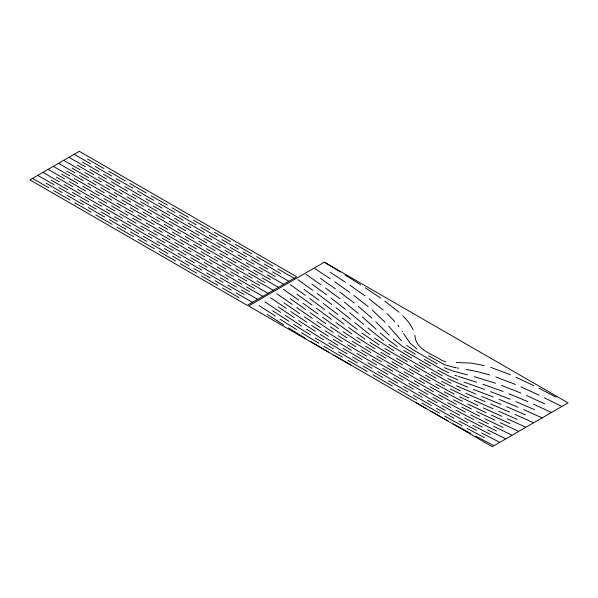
<?xml version="1.0" encoding="UTF-8"?>
<svg xmlns="http://www.w3.org/2000/svg" width="598" height="598" viewBox="0 0 598 598"><rect width="100%" height="100%" fill="white"/><g stroke="black" fill="none" stroke-linecap="round" stroke-linejoin="round"><path stroke-width="0.9" d="M324.385 262.186L248.536 305.982L492.251 446.684L568.1 402.895L324.385 262.186L340.419 272.03M456.207 362.493L470.79 363.068L484.275 365.505M458.554 368.144L456.82 367.86M455.863 367.703L455.377 367.621M455.198 367.591L454.764 367.516M466.231 369.392L478.475 371.904L489.635 374.968M454.592 367.486L444.351 364.653L428.609 355.847M467.479 374.879L452.798 370.984L444.321 367.703M474.162 376.62L495.667 383.251M476.658 382.227L458.457 376.478M490.681 367.314L510.505 374.782M482.833 384.222L503.187 391.481M495.757 376.949L515.461 384.492M457.171 376.045L454.936 375.26M463.958 382.115L484.619 389.44M501.558 385.359L520.933 393.103M490.495 391.593L510.161 399.232M473.399 389.395L493.29 397.042M467.561 387.138L450.6 379.939M457.941 379.865L447.812 375.499L437.594 370.035M508.883 393.708L527.892 401.669M498.979 399.3L518.122 407.223M481.689 396.467L501.042 404.368M476.001 394.157L456.566 385.882M515.73 401.527L534.455 409.652M506.596 406.692L525.388 414.81M485.053 401.602L465.917 393.372M490.614 403.949L509.556 412.052M523.586 409.578L542.05 417.853M493.133 408.77L474.289 400.473M520.925 386.839L539.164 395.211M498.597 411.162L517.24 419.415M515.005 414.429L533.506 422.711M526.375 395.465L544.651 403.822M448.754 372.823L442.61 369.833M533.281 404.054L551.461 412.471M501.909 416.335L483.319 407.956M507.291 418.757L525.679 427.136M515.902 377.159L533.842 385.703M477.907 405.496L459.443 396.728M468.825 397.999L450.264 388.977M491.436 415.124L509.81 423.578M486.084 412.65L467.741 403.964M460.4 390.86L441.668 381.33M500.242 422.681L518.436 431.218M494.942 420.2L476.726 411.536M502.94 427.406L484.851 418.735M450.294 379.79L447.812 378.571M511.656 435.008L493.686 426.314M544.352 397.715L561.903 406.476M479.603 416.178L461.663 407.156M488.461 423.758L470.574 414.84M471.448 408.965L453.456 399.785M496.49 430.979L478.669 422.098M505.228 438.588L487.475 429.723M451.012 383.236L431.427 372.502M462.448 401.348L444.381 391.847M538.94 388.252L556.2 397.177M482.332 427.114L464.706 417.972M490.353 434.365L472.756 425.298M499.083 441.997L481.525 432.974M473.511 419.467L455.863 410.191M454.129 394.037L435.8 384.013M465.401 412.179L447.7 402.716M493.141 445.278L475.746 436.121M484.432 437.609L467.023 428.385M476.434 430.313L459.002 420.999M467.666 422.607L450.204 413.143M456.483 404.442L438.655 394.65M442.475 369.758L424.288 359.361M459.6 415.251L442.072 405.586M470.708 433.423L453.411 423.967M448.253 396.99L430.052 386.727M461.977 425.649L444.635 416.051M444.912 386.121L425.559 375.118M442.154 375.596L419.385 362.545M450.743 407.41L433.027 397.438M453.949 418.226L436.51 408.434M442.55 399.845L424.401 389.477M445.121 410.31L427.45 400.249M448.38 421.164L430.986 411.282M439.089 388.887L419.871 377.854M439.575 413.188L421.911 403.067M436.936 402.678L418.817 392.266M436.091 378.183L414.332 365.64M433.386 391.645L414.309 380.649M431.375 405.504L413.293 395.091M425.858 408.344L415.67 402.469M87.659 159.113L104.015 168.561M108.776 171.305L125.132 180.753M129.893 183.496L146.248 192.945M151.01 195.688L167.365 205.136M172.127 207.88L188.482 217.328M193.244 220.071L209.606 229.52M214.361 232.263L230.723 241.712M235.477 244.455L251.84 253.903M256.594 256.647L272.957 266.095M277.711 268.838L294.074 278.287M74.145 154.321L90.507 163.762M95.261 166.513L111.624 175.954M116.378 178.705L132.741 188.146M137.495 190.897L153.858 200.337M158.612 203.088L174.975 212.537M179.736 215.28L196.092 224.728M200.853 227.472L217.209 236.92M221.97 239.663L238.325 249.112M243.087 251.855L259.442 261.304M264.204 264.047L280.567 273.495M437.34 363.89L414.369 350.578L406.625 345.42M82.449 162.118L98.812 171.566M103.566 174.31L119.929 183.758M124.683 186.501L141.046 195.95M145.8 198.693L162.163 208.141M166.917 210.885L183.28 220.333M188.041 223.076L204.396 232.525M209.158 235.268L225.513 244.717M230.275 247.46L246.63 256.908M251.392 259.652L267.747 269.1M272.509 271.851L288.864 281.292M430.829 366.148L403.814 350.488M68.942 157.326L85.297 166.767M90.059 169.518L106.414 178.959M111.176 181.71L127.538 191.151M132.293 193.901L148.655 203.35M153.409 206.093L169.772 215.542M174.526 218.285L190.889 227.733M195.643 230.477L212.006 239.925M216.76 242.668L233.123 252.117M237.877 254.86L254.24 264.309M259.001 267.052L275.357 276.5M77.247 165.123L93.602 174.571M98.364 177.314L114.719 186.763M119.48 189.506L135.843 198.955M140.597 201.698L156.96 211.146M161.714 213.89L178.077 223.338M182.831 226.081L199.194 235.53M203.948 238.273L220.311 247.721M225.065 250.465L241.428 259.913M246.182 262.664L262.544 272.105M267.299 274.856L283.661 284.297M411.701 358.105L388.79 344.284M63.732 160.331L80.095 169.772M84.849 172.523L101.212 181.964M105.973 184.715L122.328 194.163M127.09 196.906L143.445 206.355M148.207 209.098L164.562 218.547M169.324 221.29L185.679 230.738M190.441 233.482L206.796 242.93M211.557 245.673L227.92 255.122M232.674 257.865L249.037 267.313M253.791 270.057L270.154 279.505M424.931 368.749L400.428 354.599M407.365 361.611L384.91 348.499M72.037 168.128L88.399 177.576M93.153 180.319L109.516 189.768M114.278 192.511L130.633 201.96M135.395 204.703L151.75 214.151M156.512 216.895L172.867 226.343M177.628 229.086L193.984 238.535M198.745 241.278L215.101 250.726M219.862 253.477L236.225 262.918M240.979 265.669L257.342 275.11M262.096 277.861L278.459 287.302M396.437 358.307L419.31 371.515M58.529 163.336L74.892 172.777M79.646 175.528L96.009 184.976M100.763 187.72L117.126 197.168M121.88 199.911L138.243 209.36M142.997 212.103L159.36 221.552M164.114 224.295L180.476 233.743M185.238 236.487L201.593 245.935M206.355 248.678L222.71 258.127M227.472 260.87L243.827 270.318M248.589 273.062L264.944 282.51M402.693 364.922L380.933 352.327M409.219 368.697L430.231 380.821M66.834 171.133L83.197 180.581M87.951 183.324L104.314 192.773M109.068 195.516L125.431 204.965M130.185 207.708L146.547 217.156M151.301 219.9L167.664 229.348M172.418 232.099L188.781 241.54M193.535 244.29L209.898 253.731M214.66 256.482L231.015 265.923M235.776 268.674L252.132 278.115M256.893 280.866L273.249 290.307M392.064 361.797L413.823 374.355M53.327 166.341L69.682 175.79M74.444 178.533L90.799 187.981M95.56 190.725L111.916 200.173M116.677 202.916L133.033 212.365M137.794 215.108L154.157 224.556M158.911 227.3L175.274 236.748M180.028 239.492L196.391 248.94M201.145 251.683L217.508 261.132M222.262 263.875L238.624 273.323M243.379 276.067L259.741 285.515M397.842 368.136L376.74 355.937M404.076 371.739L424.513 383.535M61.631 174.138L77.987 183.586M82.748 186.329L99.104 195.778M103.865 198.521L120.22 207.969M124.982 210.713L141.337 220.161M146.099 222.912L162.462 232.353M167.216 235.104L183.579 244.545M188.333 247.295L204.695 256.736M209.45 259.487L225.812 268.928M230.566 271.679L246.929 281.12M251.683 283.871L268.046 293.312M387.459 365.146L408.419 377.248M48.117 169.346L64.479 178.795M69.233 181.538L85.596 190.986M90.35 193.73L106.713 203.178M111.475 205.921L127.83 215.37M132.592 218.113L148.947 227.561M153.708 230.305L170.064 239.753M174.825 242.496L191.181 251.945M195.942 254.688L212.297 264.137M217.059 266.88L233.422 276.328M238.176 279.072L254.539 288.52M392.893 371.291L372.337 359.42M398.918 374.767L418.892 386.301M56.421 177.143L72.784 186.591M77.538 189.334L93.901 198.783M98.655 201.526L115.018 210.974M119.772 213.725L136.135 223.166M140.896 225.917L157.252 235.358M162.013 238.109L178.368 247.55M183.13 250.3L199.485 259.741M204.247 262.492L220.602 271.933M225.364 274.684L241.719 284.125M246.481 286.876L262.843 296.316M376.785 364.997L357.021 353.538M382.705 368.413L403.059 380.164M408.83 383.497L427.757 394.418M42.914 172.351L59.269 181.799M64.031 184.543L80.394 193.991M85.148 196.735L101.511 206.183M106.265 208.926L122.627 218.375M127.381 221.118L143.744 230.566M148.498 233.31L164.861 242.758M169.615 245.501L185.978 254.95M190.732 257.693L207.095 267.142M211.856 269.885L228.212 279.333M232.973 282.077L249.329 291.525M367.777 362.799L387.885 374.408M51.219 180.148L67.574 189.596M72.336 192.339L88.698 201.788M93.452 204.538L109.815 213.979M114.569 216.73L130.932 226.171M135.686 228.922L152.049 238.363M156.803 241.114L173.166 250.555M177.92 253.305L194.283 262.746M199.037 265.497L215.4 274.938M220.154 277.689L236.516 287.13M241.278 289.881L257.633 299.321M393.746 377.794L413.345 389.111M372.046 368.271L352.514 356.976M37.704 175.356L54.067 184.804M58.828 187.548L75.184 196.996M79.945 199.739L96.3 209.188M101.062 211.931L117.417 221.38M122.179 224.123L138.534 233.571M143.296 236.315L159.659 245.763M164.413 248.506L180.775 257.955M185.53 260.698L201.892 270.147M206.646 272.89L223.009 282.338M227.763 285.089L244.126 294.53M377.846 371.62L397.737 383.101M403.403 386.375L422.181 397.214M363.098 366.111L382.825 377.502M388.565 380.814L407.858 391.952M46.009 183.152L62.371 192.601M67.133 195.352L83.488 204.793M88.25 207.543L104.605 216.984M109.367 219.735L125.722 229.176M130.484 231.927L146.839 241.368M151.6 244.119L167.956 253.559M172.717 256.31L189.08 265.751M193.834 268.502L210.197 277.943M214.951 280.694L231.314 290.135M236.068 292.885L252.431 302.326M367.217 371.493L347.909 360.332M372.913 374.782L392.438 386.054M398.021 389.276L416.656 400.04M32.501 178.361L48.864 187.809M53.618 190.553L69.981 200.001M74.735 202.744L91.098 212.193M95.852 214.936L112.215 224.385M116.969 227.128L133.332 236.576M138.093 239.32L154.448 248.768M159.21 251.511L175.565 260.96M180.327 263.703L196.682 273.151M201.444 275.902L217.799 285.343M222.561 288.094L238.916 297.535M415.281 354.158L402.439 346.309L393.394 339.111M385.822 358.187L365.737 346.354M381.389 361.641L361.424 350.017M362.052 359.488L343.05 348.387M357.44 362.837L338.498 351.833M351.056 365.161L333.886 355.219M366.544 356.057L347.565 344.844M342.415 357.148L324.041 346.377M389.993 354.577L370.065 342.482M346.997 353.762L328.698 342.916M328.534 352.095L310.624 341.48M370.895 352.528L352.095 341.159M351.497 350.301L333.37 339.358M333.161 348.694L315.378 338.005M393.813 350.72L374.669 338.191M375.088 348.851L356.774 337.257M337.743 345.218L320.199 334.432M318.861 343.282L301.519 332.712M355.937 346.743L338.132 335.65M305.548 338.416L288.52 327.928M323.563 339.799L306.475 329.132M342.333 341.637L325.14 330.716M310.369 334.917L293.581 324.34M345.031 274.901L360.751 284.85M296.608 329.655L280.051 319.153M360.347 343.028L343.11 331.726M283.669 324.886L267.269 314.443M328.324 336.203L311.58 325.409M315.273 331.314L298.798 320.625M379.184 344.941L361.857 332.966M301.646 326.037L285.366 315.438M330.051 272.157L345.502 282.278M346.99 337.907L330.328 326.8M288.804 321.268L272.643 310.751M275.327 316.103L259.255 305.653M365.266 287.78L380.522 298.051M314.899 268.584L330.26 278.78M333.213 332.451L316.933 321.5M320.334 327.555L304.247 316.738M280.709 312.365L264.877 301.848M306.849 322.285L290.905 311.573M294.111 317.523L278.227 306.916M416.918 348.948L410.026 343.14L403.613 333.557M397.281 346.406L389.089 340.486L380.313 333.056M349.935 285.268L364.907 295.756M364.892 339.066L348.537 327.45M270.73 297.886L286.33 308.478M306.034 274.37L321.089 284.842M299.665 313.606L284.072 302.909M334.671 281.785L349.613 292.31M320.521 278.414L335.493 288.931M351.878 333.931L335.927 322.576M276.881 293.73L292.243 304.389M312.328 318.33L296.735 307.514M325.671 323.585L310.033 312.619M297.886 279.722L312.844 290.351M338.378 328.459L322.658 317.321M283.407 289.35L298.559 300.046M290.262 298.679L305.556 309.458M290.374 284.7L305.384 295.39M311.894 284.11L326.702 294.851M296.885 294.171L311.924 305.002M304.061 289.342L318.906 300.174M302.969 303.186L318.188 314.114M325.409 287.937L340.053 298.783M384.85 301.123L399.008 312.208M309.727 298.544L324.617 309.532M316.297 308.194L331.449 319.302M317.149 293.483L331.815 304.472M339.784 292.048L354.218 303.036M383.497 340.546L367.89 327.981M353.867 295.442L368.099 306.565M344.037 324.109L328.952 312.776M323.197 303.373L337.915 314.578M369.153 298.888L383.183 310.115M330.948 298.028L345.367 309.226M357.275 329.528L342.206 317.897M369.908 334.633L354.771 322.621M336.046 307.731L350.533 319.205M344.239 302.02L358.337 313.472M349.509 312.575L363.696 324.43M358.307 306.34L371.956 318.166M372.083 309.936L385.105 322.255M362.366 316.925L376.164 329.304M387.033 313.576L394.815 321.53M375.798 321.791L389.104 335.03M402.798 315.684L409.204 322.883L413.225 329.849M401.445 340.793L388.67 326.119M397.917 325.267L399.001 326.687M402.035 331.06L402.447 331.696M414.945 335.358C415.438 349.516 431.45 353.545 441.204 360.003A35.611 20.556 0 0 0 445.854 362.007M79.355 151.316L29.9 179.863L247.221 305.339L296.675 276.784L79.355 151.316"/></g></svg>
